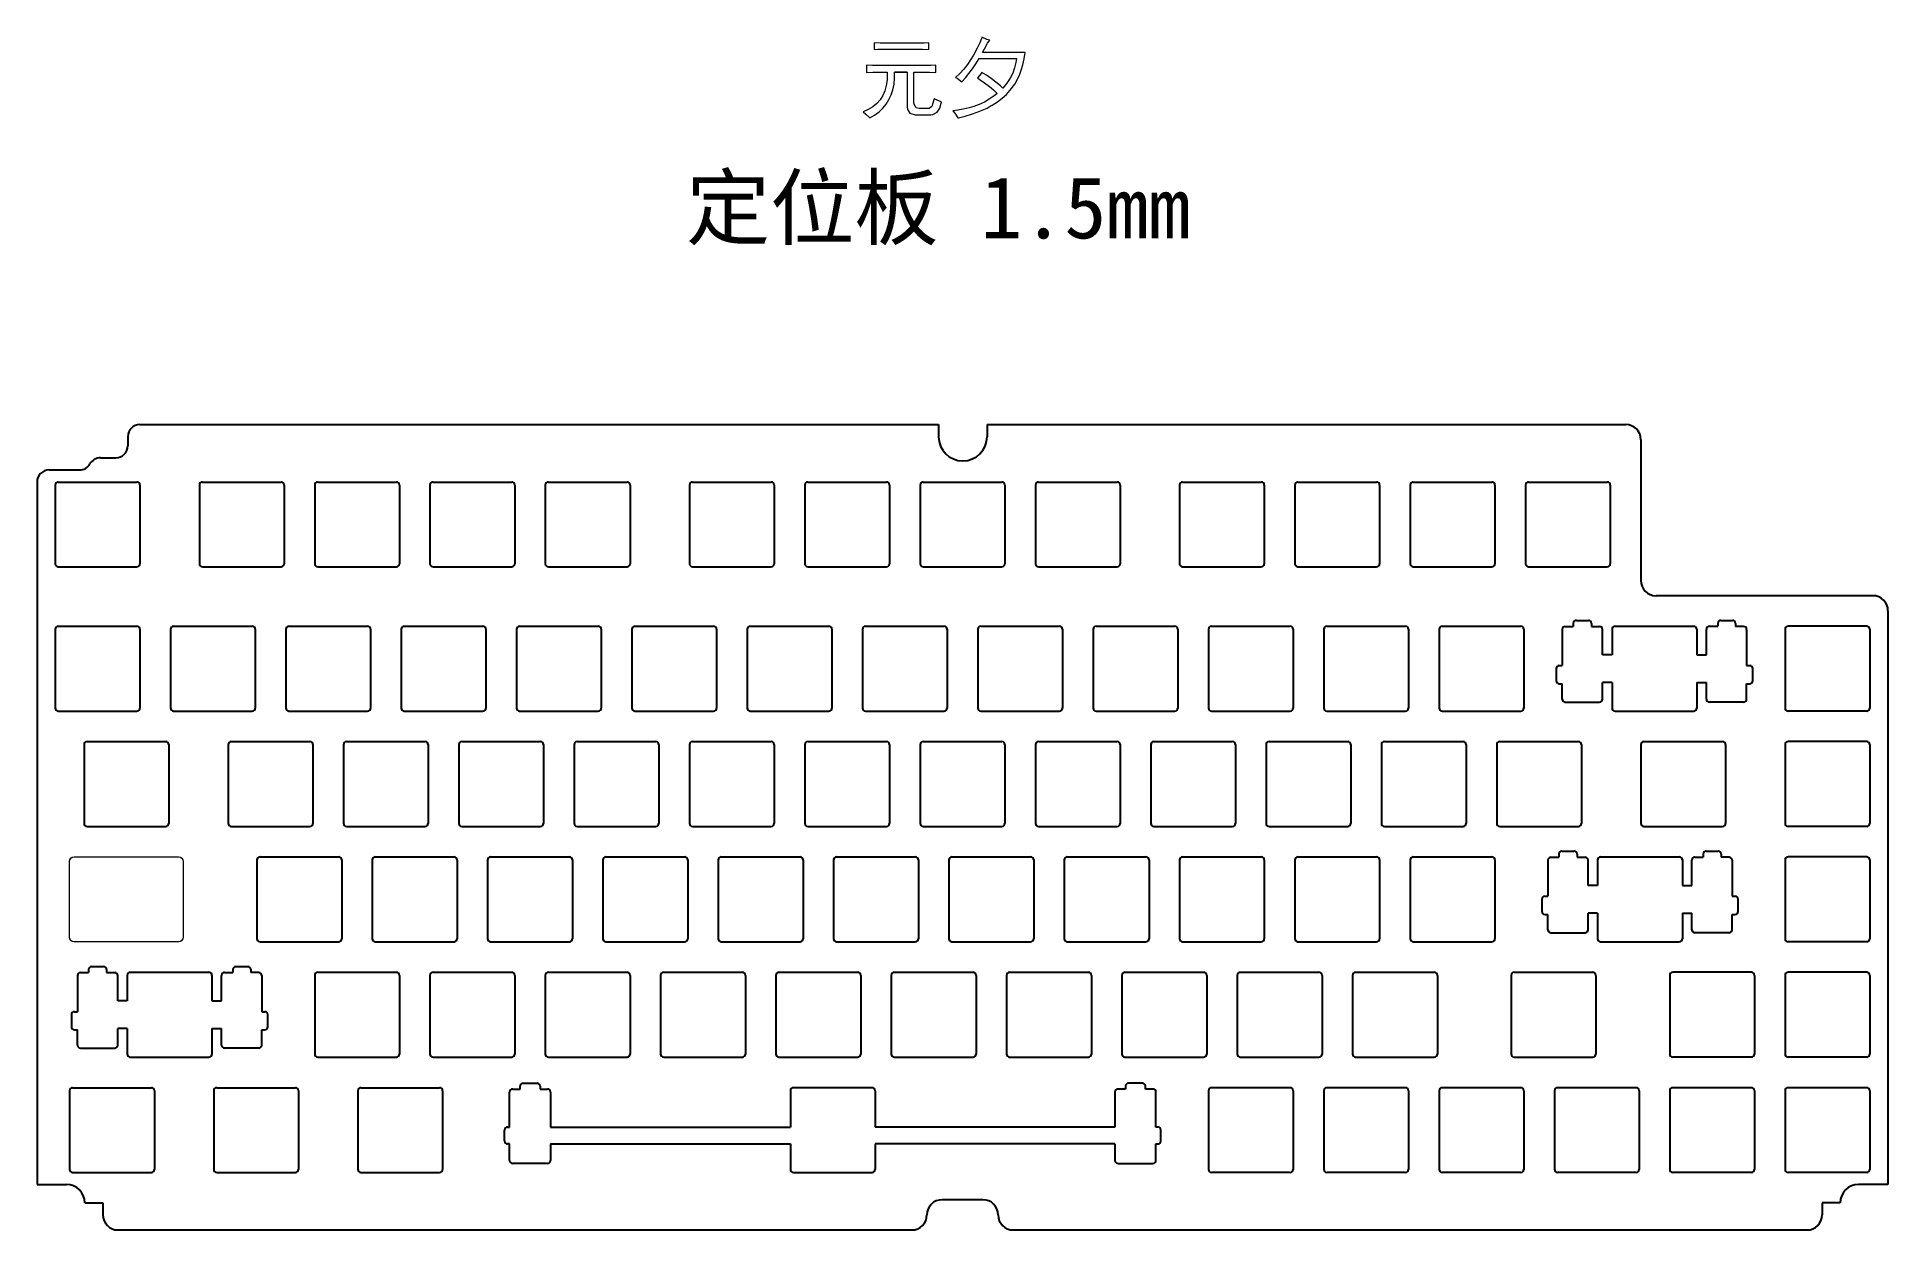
# Model space of a CAD drawing. Header units: millimetres. Extents: x 2067 to 2373, y 1209 to 1406.
import ezdxf

# ---------------------------------------------------------------- set-up
doc = ezdxf.new("R2010")
doc.units = ezdxf.units.MM
doc.styles.get("Standard").update_dxf_attribs({"font": 'arial.ttf'})

# ---------------------------------------------------------------- blocks, each defined once
blk = doc.blocks.new('block 72')
at = {"color": 7, "lineweight": 18}
blk.add_open_spline([(103.53, 179.04), (103.53, 179.04), (86.23, 179.04), (86.23, 179.04), (85.82, 179.04), (85.48, 178.7), (85.48, 178.29), (85.48, 178.29), (85.48, 165.79), (85.48, 165.79), (85.48, 165.37), (85.82, 165.04), (86.23, 165.04), (86.23, 165.04), (103.53, 165.04), (103.53, 165.04), (103.94, 165.04), (104.28, 165.37), (104.28, 165.79), (104.28, 165.79), (104.28, 178.29), (104.28, 178.29), (104.28, 178.7), (103.94, 179.04), (103.53, 179.04)], degree=3, knots=[0, 0, 0, 0, 1, 1, 1, 2, 2, 2, 3, 3, 3, 4, 4, 4, 5, 5, 5, 6, 6, 6, 7, 7, 7, 8, 8, 8, 8], dxfattribs=at)

msp = doc.modelspace()

# ---------------------------------------------------------------- linework, layer by layer
for p, q in [((2084.27, 1342.36), (2216.2, 1342.36)), ((2216.2, 1342.36), (2216.2, 1340.36)), ((2224.2, 1342.36), (2224.2, 1340.36)), ((2224.2, 1342.36), (2329.7, 1342.36)), ((2082.27, 1340.36), (2082.27, 1338.86)), ((2332.2, 1339.86), (2332.2, 1316.6)), ((2077.73, 1336.86), (2079.27, 1336.86)), ((2079.27, 1336.86), (2080.27, 1336.86)), ((2220.2, 1336.36), (2220.2, 1336.36)), ((2069.27, 1334.86), (2074.27, 1334.86)), ((2067.27, 1332.86), (2067.27, 1216.85)), ((2070.27, 1332.36), (2070.27, 1319.36)), ((2070.77, 1332.86), (2083.77, 1332.86)), ((2084.27, 1332.36), (2084.27, 1319.36)), ((2094.08, 1332.36), (2094.08, 1319.36)), ((2094.58, 1332.86), (2107.58, 1332.86)), ((2108.08, 1332.36), (2108.08, 1319.36)), ((2113.13, 1332.36), (2113.13, 1319.36)), ((2113.63, 1332.86), (2126.63, 1332.86)), ((2127.13, 1332.36), (2127.13, 1319.36)), ((2132.18, 1332.36), (2132.18, 1319.36)), ((2132.68, 1332.86), (2145.68, 1332.86)), ((2146.18, 1332.36), (2146.18, 1319.36)), ((2151.23, 1332.36), (2151.23, 1319.36)), ((2151.73, 1332.86), (2164.73, 1332.86)), ((2165.23, 1332.36), (2165.23, 1319.36)), ((2175.04, 1332.36), (2175.04, 1319.36)), ((2175.54, 1332.86), (2188.54, 1332.86)), ((2189.04, 1332.36), (2189.04, 1319.36)), ((2194.09, 1332.36), (2194.09, 1319.36)), ((2194.59, 1332.86), (2207.59, 1332.86)), ((2208.09, 1332.36), (2208.09, 1319.36)), ((2213.14, 1332.36), (2213.14, 1319.36)), ((2213.64, 1332.86), (2226.64, 1332.86)), ((2227.14, 1332.36), (2227.14, 1319.36)), ((2232.19, 1332.36), (2232.19, 1319.36)), ((2232.69, 1332.86), (2245.69, 1332.86)), ((2246.19, 1332.36), (2246.19, 1319.36)), ((2256, 1332.36), (2256, 1319.36)), ((2256.5, 1332.86), (2269.5, 1332.86)), ((2270, 1332.36), (2270, 1319.36)), ((2275.05, 1332.36), (2275.05, 1319.36)), ((2275.55, 1332.86), (2288.55, 1332.86)), ((2289.05, 1332.36), (2289.05, 1319.36)), ((2294.1, 1332.36), (2294.1, 1319.36)), ((2294.6, 1332.86), (2307.6, 1332.86)), ((2308.1, 1332.36), (2308.1, 1319.36)), ((2313.15, 1332.36), (2313.15, 1319.36)), ((2313.65, 1332.86), (2326.65, 1332.86)), ((2327.15, 1332.36), (2327.15, 1319.36)), ((2070.77, 1318.86), (2083.77, 1318.86)), ((2094.58, 1318.86), (2107.58, 1318.86)), ((2113.63, 1318.86), (2126.63, 1318.86)), ((2132.68, 1318.86), (2145.68, 1318.86)), ((2151.73, 1318.86), (2164.73, 1318.86)), ((2175.54, 1318.86), (2188.54, 1318.86)), ((2194.59, 1318.86), (2207.59, 1318.86)), ((2213.64, 1318.86), (2226.64, 1318.86)), ((2232.69, 1318.86), (2245.69, 1318.86)), ((2256.5, 1318.86), (2269.5, 1318.86)), ((2275.55, 1318.86), (2288.55, 1318.86)), ((2294.6, 1318.86), (2307.6, 1318.86)), ((2313.65, 1318.86), (2326.65, 1318.86)), ((2370.52, 1314.1), (2334.7, 1314.1)), ((2070.77, 1309.05), (2083.77, 1309.05)), ((2089.82, 1309.05), (2102.82, 1309.05)), ((2108.87, 1309.05), (2121.87, 1309.05)), ((2127.92, 1309.05), (2140.92, 1309.05)), ((2146.97, 1309.05), (2159.97, 1309.05)), ((2166.02, 1309.05), (2179.02, 1309.05)), ((2185.07, 1309.05), (2198.07, 1309.05)), ((2204.12, 1309.05), (2217.12, 1309.05)), ((2223.17, 1309.05), (2236.17, 1309.05)), ((2242.22, 1309.05), (2255.22, 1309.05)), ((2261.27, 1309.05), (2274.27, 1309.05)), ((2280.32, 1309.05), (2293.32, 1309.05)), ((2299.37, 1309.05), (2312.37, 1309.05)), ((2319.72, 1309.02), (2321.04, 1309.02)), ((2321.04, 1309.52), (2321.04, 1309.02)), ((2321.54, 1310.02), (2323.54, 1310.02)), ((2324.04, 1309.52), (2324.04, 1309.02)), ((2324.04, 1309.02), (2325.37, 1309.02)), ((2327.94, 1309.05), (2340.94, 1309.05)), ((2343.52, 1309.04), (2344.9, 1309.04)), ((2344.9, 1309.52), (2344.9, 1309.04)), ((2345.4, 1310.02), (2347.34, 1310.02)), ((2347.84, 1309.52), (2347.84, 1309.02)), ((2349.17, 1309.02), (2347.84, 1309.02)), ((2369.52, 1309.05), (2356.52, 1309.05)), ((2369.52, 1309.05), (2356.52, 1309.05)), ((2373.02, 1311.6), (2373.02, 1216.85)), ((2070.27, 1308.55), (2070.27, 1295.55)), ((2084.27, 1308.55), (2084.27, 1295.55)), ((2089.32, 1308.55), (2089.32, 1295.55)), ((2103.32, 1308.55), (2103.32, 1295.55)), ((2108.37, 1308.55), (2108.37, 1295.55)), ((2122.37, 1308.55), (2122.37, 1295.55)), ((2127.42, 1308.55), (2127.42, 1295.55)), ((2141.42, 1308.55), (2141.42, 1295.55)), ((2146.47, 1308.55), (2146.47, 1295.55)), ((2160.47, 1308.55), (2160.47, 1295.55)), ((2165.52, 1308.55), (2165.52, 1295.55)), ((2179.52, 1308.55), (2179.52, 1295.55)), ((2184.57, 1308.55), (2184.57, 1295.55)), ((2198.57, 1308.55), (2198.57, 1295.55)), ((2203.62, 1308.55), (2203.62, 1295.55)), ((2217.62, 1308.55), (2217.62, 1295.55)), ((2222.67, 1308.55), (2222.67, 1295.55)), ((2236.67, 1308.55), (2236.67, 1295.55)), ((2241.72, 1308.55), (2241.72, 1295.55)), ((2255.72, 1308.55), (2255.72, 1295.55)), ((2260.77, 1308.55), (2260.77, 1295.55)), ((2274.77, 1308.55), (2274.77, 1295.55)), ((2279.82, 1308.55), (2279.82, 1295.55)), ((2293.82, 1308.55), (2293.82, 1295.55)), ((2298.87, 1308.55), (2298.87, 1295.55)), ((2312.87, 1308.55), (2312.87, 1295.55)), ((2319.22, 1308.52), (2319.22, 1302.55)), ((2325.87, 1304.35), (2325.87, 1308.52)), ((2327.44, 1308.55), (2327.44, 1304.35)), ((2341.44, 1308.55), (2341.44, 1304.35)), ((2343.02, 1304.35), (2343.02, 1308.54)), ((2349.67, 1308.52), (2349.67, 1302.55)), ((2356.02, 1308.55), (2356.02, 1295.55)), ((2356.02, 1308.55), (2356.02, 1295.55)), ((2370.02, 1308.55), (2370.02, 1295.55)), ((2370.02, 1308.55), (2370.02, 1295.55)), ((2318.72, 1302.55), (2319.22, 1302.55)), ((2327.44, 1304.35), (2325.87, 1304.35)), ((2341.44, 1304.35), (2343.02, 1304.35)), ((2349.67, 1302.55), (2350.17, 1302.55)), ((2318.22, 1302.05), (2318.22, 1300.05)), ((2318.72, 1299.55), (2319.22, 1299.55)), ((2319.22, 1297.02), (2319.22, 1299.55)), ((2327.44, 1299.75), (2325.87, 1299.75)), ((2325.87, 1297.02), (2325.87, 1299.75)), ((2327.44, 1299.75), (2327.44, 1295.55)), ((2341.44, 1299.75), (2343.02, 1299.75)), ((2341.44, 1299.75), (2341.44, 1295.55)), ((2343.02, 1297.02), (2343.02, 1299.75)), ((2349.67, 1297.02), (2349.67, 1299.55)), ((2349.67, 1299.55), (2350.17, 1299.55)), ((2350.67, 1300.05), (2350.67, 1302.05)), ((2319.72, 1296.52), (2325.37, 1296.52)), ((2349.17, 1296.52), (2343.52, 1296.52)), ((2070.77, 1295.05), (2083.77, 1295.05)), ((2089.82, 1295.05), (2102.82, 1295.05)), ((2108.87, 1295.05), (2121.87, 1295.05)), ((2127.92, 1295.05), (2140.92, 1295.05)), ((2146.97, 1295.05), (2159.97, 1295.05)), ((2166.02, 1295.05), (2179.02, 1295.05)), ((2185.07, 1295.05), (2198.07, 1295.05)), ((2204.12, 1295.05), (2217.12, 1295.05)), ((2223.17, 1295.05), (2236.17, 1295.05)), ((2242.22, 1295.05), (2255.22, 1295.05)), ((2261.27, 1295.05), (2274.27, 1295.05)), ((2280.32, 1295.05), (2293.32, 1295.05)), ((2299.37, 1295.05), (2312.37, 1295.05)), ((2327.94, 1295.05), (2340.94, 1295.05)), ((2369.52, 1295.05), (2356.52, 1295.05)), ((2369.52, 1295.05), (2356.52, 1295.05)), ((2075.03, 1289.5), (2075.03, 1276.5)), ((2075.53, 1290), (2088.53, 1290)), ((2089.03, 1289.5), (2089.03, 1276.5)), ((2098.84, 1289.5), (2098.84, 1276.5)), ((2099.34, 1290), (2112.34, 1290)), ((2112.84, 1289.5), (2112.84, 1276.5)), ((2117.89, 1289.5), (2117.89, 1276.5)), ((2118.39, 1290), (2131.39, 1290)), ((2131.89, 1289.5), (2131.89, 1276.5)), ((2136.94, 1289.5), (2136.94, 1276.5)), ((2137.44, 1290), (2150.44, 1290)), ((2150.94, 1289.5), (2150.94, 1276.5)), ((2155.99, 1289.5), (2155.99, 1276.5)), ((2156.49, 1290), (2169.49, 1290)), ((2169.99, 1289.5), (2169.99, 1276.5)), ((2175.04, 1289.5), (2175.04, 1276.5)), ((2175.54, 1290), (2188.54, 1290)), ((2189.04, 1289.5), (2189.04, 1276.5)), ((2194.09, 1289.5), (2194.09, 1276.5)), ((2194.59, 1290), (2207.59, 1290)), ((2208.09, 1289.5), (2208.09, 1276.5)), ((2213.14, 1289.5), (2213.14, 1276.5)), ((2213.64, 1290), (2226.64, 1290)), ((2227.14, 1289.5), (2227.14, 1276.5)), ((2232.19, 1289.5), (2232.19, 1276.5)), ((2232.69, 1290), (2245.69, 1290)), ((2246.19, 1289.5), (2246.19, 1276.5)), ((2251.24, 1289.5), (2251.24, 1276.5)), ((2251.74, 1290), (2264.74, 1290)), ((2265.24, 1289.5), (2265.24, 1276.5)), ((2270.29, 1289.5), (2270.29, 1276.5)), ((2270.79, 1290), (2283.79, 1290)), ((2284.29, 1289.5), (2284.29, 1276.5)), ((2289.34, 1289.5), (2289.34, 1276.5)), ((2289.84, 1290), (2302.84, 1290)), ((2303.34, 1289.5), (2303.34, 1276.5)), ((2308.39, 1289.5), (2308.39, 1276.5)), ((2308.89, 1290), (2321.89, 1290)), ((2322.39, 1289.5), (2322.39, 1276.5)), ((2332.2, 1289.5), (2332.2, 1276.5)), ((2332.7, 1290), (2345.7, 1290)), ((2346.2, 1289.5), (2346.2, 1276.5)), ((2356.02, 1289.5), (2356.02, 1276.5)), ((2356.02, 1289.5), (2356.02, 1276.5)), ((2369.52, 1290), (2356.52, 1290)), ((2369.52, 1290), (2356.52, 1290)), ((2370.02, 1289.5), (2370.02, 1276.5)), ((2370.02, 1289.5), (2370.02, 1276.5)), ((2075.53, 1276), (2088.53, 1276)), ((2099.34, 1276), (2112.34, 1276)), ((2118.39, 1276), (2131.39, 1276)), ((2137.44, 1276), (2150.44, 1276)), ((2156.49, 1276), (2169.49, 1276)), ((2175.54, 1276), (2188.54, 1276)), ((2194.59, 1276), (2207.59, 1276)), ((2213.64, 1276), (2226.64, 1276)), ((2232.69, 1276), (2245.69, 1276)), ((2251.74, 1276), (2264.74, 1276)), ((2270.79, 1276), (2283.79, 1276)), ((2289.84, 1276), (2302.84, 1276)), ((2308.89, 1276), (2321.89, 1276)), ((2332.7, 1276), (2345.7, 1276)), ((2369.52, 1276), (2356.52, 1276)), ((2369.52, 1276), (2356.52, 1276)), ((2319.15, 1271.92), (2321.15, 1271.92)), ((2343.01, 1271.92), (2344.95, 1271.92)), ((2103.6, 1270.45), (2103.6, 1257.45)), ((2104.1, 1270.95), (2117.1, 1270.95)), ((2117.6, 1270.45), (2117.6, 1257.45)), ((2122.65, 1270.45), (2122.65, 1257.45)), ((2123.15, 1270.95), (2136.15, 1270.95)), ((2136.65, 1270.45), (2136.65, 1257.45)), ((2141.7, 1270.45), (2141.7, 1257.45)), ((2142.2, 1270.95), (2155.2, 1270.95)), ((2155.7, 1270.45), (2155.7, 1257.45)), ((2160.75, 1270.45), (2160.75, 1257.45)), ((2161.25, 1270.95), (2174.25, 1270.95)), ((2174.75, 1270.45), (2174.75, 1257.45)), ((2179.8, 1270.45), (2179.8, 1257.45)), ((2180.3, 1270.95), (2193.3, 1270.95)), ((2193.8, 1270.45), (2193.8, 1257.45)), ((2198.85, 1270.45), (2198.85, 1257.45)), ((2199.35, 1270.95), (2212.35, 1270.95)), ((2212.85, 1270.45), (2212.85, 1257.45)), ((2217.9, 1270.45), (2217.9, 1257.45)), ((2218.4, 1270.95), (2231.4, 1270.95)), ((2231.9, 1270.45), (2231.9, 1257.45)), ((2236.95, 1270.45), (2236.95, 1257.45)), ((2237.45, 1270.95), (2250.45, 1270.95)), ((2250.95, 1270.45), (2250.95, 1257.45)), ((2256, 1270.45), (2256, 1257.45)), ((2256.5, 1270.95), (2269.5, 1270.95)), ((2270, 1270.45), (2270, 1257.45)), ((2275.05, 1270.45), (2275.05, 1257.45)), ((2275.55, 1270.95), (2288.55, 1270.95)), ((2289.05, 1270.45), (2289.05, 1257.45)), ((2294.1, 1270.45), (2294.1, 1257.45)), ((2294.6, 1270.95), (2307.6, 1270.95)), ((2308.1, 1270.45), (2308.1, 1257.45)), ((2316.83, 1270.42), (2316.83, 1264.45)), ((2317.33, 1270.92), (2318.65, 1270.92)), ((2318.65, 1271.42), (2318.65, 1270.92)), ((2321.65, 1271.42), (2321.65, 1270.92)), ((2321.65, 1270.92), (2322.98, 1270.92)), ((2323.48, 1266.25), (2323.48, 1270.42)), ((2325.05, 1270.45), (2325.05, 1266.25)), ((2325.55, 1270.95), (2338.55, 1270.95)), ((2339.05, 1270.45), (2339.05, 1266.25)), ((2340.63, 1266.25), (2340.63, 1270.44)), ((2341.13, 1270.94), (2342.51, 1270.94)), ((2342.51, 1271.42), (2342.51, 1270.94)), ((2345.45, 1271.42), (2345.45, 1270.92)), ((2346.78, 1270.92), (2345.45, 1270.92)), ((2347.28, 1270.42), (2347.28, 1264.45)), ((2356.02, 1270.45), (2356.02, 1257.45)), ((2356.02, 1270.45), (2356.02, 1257.45)), ((2369.52, 1270.95), (2356.52, 1270.95)), ((2369.52, 1270.95), (2356.52, 1270.95)), ((2370.02, 1270.45), (2370.02, 1257.45)), ((2370.02, 1270.45), (2370.02, 1257.45)), ((2325.05, 1266.25), (2323.48, 1266.25)), ((2339.05, 1266.25), (2340.63, 1266.25)), ((2315.83, 1263.95), (2315.83, 1261.95)), ((2316.33, 1264.45), (2316.83, 1264.45)), ((2347.28, 1264.45), (2347.78, 1264.45)), ((2348.28, 1261.95), (2348.28, 1263.95)), ((2316.33, 1261.45), (2316.83, 1261.45)), ((2316.83, 1258.92), (2316.83, 1261.45)), ((2325.05, 1261.65), (2323.48, 1261.65)), ((2323.48, 1258.92), (2323.48, 1261.65)), ((2325.05, 1261.65), (2325.05, 1257.45)), ((2339.05, 1261.65), (2340.63, 1261.65)), ((2339.05, 1261.65), (2339.05, 1257.45)), ((2340.63, 1258.92), (2340.63, 1261.65)), ((2347.28, 1258.92), (2347.28, 1261.45)), ((2347.28, 1261.45), (2347.78, 1261.45)), ((2104.1, 1256.95), (2117.1, 1256.95)), ((2123.15, 1256.95), (2136.15, 1256.95)), ((2142.2, 1256.95), (2155.2, 1256.95)), ((2161.25, 1256.95), (2174.25, 1256.95)), ((2180.3, 1256.95), (2193.3, 1256.95)), ((2199.35, 1256.95), (2212.35, 1256.95)), ((2218.4, 1256.95), (2231.4, 1256.95)), ((2237.45, 1256.95), (2250.45, 1256.95)), ((2256.5, 1256.95), (2269.5, 1256.95)), ((2275.55, 1256.95), (2288.55, 1256.95)), ((2294.6, 1256.95), (2307.6, 1256.95)), ((2317.33, 1258.42), (2322.98, 1258.42)), ((2325.55, 1256.95), (2338.55, 1256.95)), ((2346.78, 1258.42), (2341.13, 1258.42)), ((2369.52, 1256.95), (2356.52, 1256.95)), ((2369.52, 1256.95), (2356.52, 1256.95)), ((2073.95, 1251.37), (2073.95, 1245.4)), ((2074.45, 1251.87), (2075.77, 1251.87)), ((2075.77, 1252.37), (2075.77, 1251.87)), ((2076.27, 1252.87), (2078.27, 1252.87)), ((2078.77, 1252.37), (2078.77, 1251.87)), ((2078.77, 1251.87), (2080.1, 1251.87)), ((2080.6, 1247.2), (2080.6, 1251.37)), ((2082.17, 1251.4), (2082.17, 1247.2)), ((2082.67, 1251.9), (2095.67, 1251.9)), ((2096.17, 1251.4), (2096.17, 1247.2)), ((2097.75, 1247.2), (2097.75, 1251.39)), ((2098.25, 1251.89), (2099.63, 1251.89)), ((2099.63, 1252.37), (2099.63, 1251.89)), ((2100.13, 1252.87), (2102.07, 1252.87)), ((2102.57, 1252.37), (2102.57, 1251.87)), ((2103.9, 1251.87), (2102.57, 1251.87)), ((2104.4, 1251.37), (2104.4, 1245.4)), ((2113.13, 1251.4), (2113.13, 1238.4)), ((2113.63, 1251.9), (2126.63, 1251.9)), ((2127.13, 1251.4), (2127.13, 1238.4)), ((2132.18, 1251.4), (2132.18, 1238.4)), ((2132.68, 1251.9), (2145.68, 1251.9)), ((2146.18, 1251.4), (2146.18, 1238.4)), ((2151.23, 1251.4), (2151.23, 1238.4)), ((2151.73, 1251.9), (2164.73, 1251.9)), ((2165.23, 1251.4), (2165.23, 1238.4)), ((2170.28, 1251.4), (2170.28, 1238.4)), ((2170.78, 1251.9), (2183.78, 1251.9)), ((2184.28, 1251.4), (2184.28, 1238.4)), ((2189.33, 1251.4), (2189.33, 1238.4)), ((2189.83, 1251.9), (2202.83, 1251.9)), ((2203.33, 1251.4), (2203.33, 1238.4)), ((2208.38, 1251.4), (2208.38, 1238.4)), ((2208.88, 1251.9), (2221.88, 1251.9)), ((2222.38, 1251.4), (2222.38, 1238.4)), ((2227.43, 1251.4), (2227.43, 1238.4)), ((2227.93, 1251.9), (2240.93, 1251.9)), ((2241.43, 1251.4), (2241.43, 1238.4)), ((2246.48, 1251.4), (2246.48, 1238.4)), ((2246.98, 1251.9), (2259.98, 1251.9)), ((2260.48, 1251.4), (2260.48, 1238.4)), ((2265.53, 1251.4), (2265.53, 1238.4)), ((2266.03, 1251.9), (2279.03, 1251.9)), ((2279.53, 1251.4), (2279.53, 1238.4)), ((2284.58, 1251.4), (2284.58, 1238.4)), ((2285.08, 1251.9), (2298.08, 1251.9)), ((2298.58, 1251.4), (2298.58, 1238.4)), ((2310.77, 1251.4), (2310.77, 1238.4)), ((2311.27, 1251.9), (2324.27, 1251.9)), ((2324.77, 1251.4), (2324.77, 1238.4)), ((2336.97, 1251.4), (2336.97, 1238.4)), ((2336.97, 1251.4), (2336.97, 1238.4)), ((2350.47, 1251.9), (2337.47, 1251.9)), ((2350.47, 1251.9), (2337.47, 1251.9)), ((2350.97, 1251.4), (2350.97, 1238.4)), ((2350.97, 1251.4), (2350.97, 1238.4)), ((2356.02, 1251.4), (2356.02, 1238.4)), ((2356.02, 1251.4), (2356.02, 1238.4)), ((2369.52, 1251.9), (2356.52, 1251.9)), ((2369.52, 1251.9), (2356.52, 1251.9)), ((2370.02, 1251.4), (2370.02, 1238.4)), ((2370.02, 1251.4), (2370.02, 1238.4)), ((2072.95, 1244.9), (2072.95, 1242.9)), ((2073.45, 1245.4), (2073.95, 1245.4)), ((2082.17, 1247.2), (2080.6, 1247.2)), ((2096.17, 1247.2), (2097.75, 1247.2)), ((2104.4, 1245.4), (2104.9, 1245.4)), ((2105.4, 1242.9), (2105.4, 1244.9)), ((2073.45, 1242.4), (2073.95, 1242.4)), ((2073.95, 1239.87), (2073.95, 1242.4)), ((2082.17, 1242.6), (2080.6, 1242.6)), ((2080.6, 1239.87), (2080.6, 1242.6)), ((2082.17, 1242.6), (2082.17, 1238.4)), ((2096.17, 1242.6), (2097.75, 1242.6)), ((2096.17, 1242.6), (2096.17, 1238.4)), ((2097.75, 1239.87), (2097.75, 1242.6)), ((2104.4, 1239.87), (2104.4, 1242.4)), ((2104.4, 1242.4), (2104.9, 1242.4)), ((2074.45, 1239.37), (2080.1, 1239.37)), ((2103.9, 1239.37), (2098.25, 1239.37)), ((2082.67, 1237.9), (2095.67, 1237.9)), ((2113.63, 1237.9), (2126.63, 1237.9)), ((2132.68, 1237.9), (2145.68, 1237.9)), ((2151.73, 1237.9), (2164.73, 1237.9)), ((2170.78, 1237.9), (2183.78, 1237.9)), ((2189.83, 1237.9), (2202.83, 1237.9)), ((2208.88, 1237.9), (2221.88, 1237.9)), ((2227.93, 1237.9), (2240.93, 1237.9)), ((2246.98, 1237.9), (2259.98, 1237.9)), ((2266.03, 1237.9), (2279.03, 1237.9)), ((2285.08, 1237.9), (2298.08, 1237.9)), ((2311.27, 1237.9), (2324.27, 1237.9)), ((2350.47, 1237.9), (2337.47, 1237.9)), ((2350.47, 1237.9), (2337.47, 1237.9)), ((2369.52, 1237.9), (2356.52, 1237.9)), ((2369.52, 1237.9), (2356.52, 1237.9)), ((2072.65, 1232.35), (2072.65, 1219.35)), ((2072.65, 1232.35), (2072.65, 1219.35)), ((2073.15, 1232.85), (2086.15, 1232.85)), ((2073.15, 1232.85), (2086.15, 1232.85)), ((2086.65, 1232.35), (2086.65, 1219.35)), ((2086.65, 1232.35), (2086.65, 1219.35)), ((2096.46, 1232.35), (2096.46, 1219.35)), ((2096.46, 1232.35), (2096.46, 1219.35)), ((2096.96, 1232.85), (2109.96, 1232.85)), ((2096.96, 1232.85), (2109.96, 1232.85)), ((2110.46, 1232.35), (2110.46, 1219.35)), ((2110.46, 1232.35), (2110.46, 1219.35)), ((2120.27, 1232.35), (2120.27, 1219.35)), ((2120.27, 1232.35), (2120.27, 1219.35)), ((2120.77, 1232.85), (2133.77, 1232.85)), ((2120.77, 1232.85), (2133.77, 1232.85)), ((2134.27, 1232.35), (2134.27, 1219.35)), ((2134.27, 1232.35), (2134.27, 1219.35)), ((2260.77, 1232.35), (2260.77, 1219.35)), ((2260.77, 1232.35), (2260.77, 1219.35)), ((2274.27, 1232.85), (2261.27, 1232.85)), ((2274.27, 1232.85), (2261.27, 1232.85)), ((2274.77, 1232.35), (2274.77, 1219.35)), ((2274.77, 1232.35), (2274.77, 1219.35)), ((2279.82, 1232.35), (2279.82, 1219.35)), ((2279.82, 1232.35), (2279.82, 1219.35)), ((2293.32, 1232.85), (2280.32, 1232.85)), ((2293.32, 1232.85), (2280.32, 1232.85)), ((2293.82, 1232.35), (2293.82, 1219.35)), ((2293.82, 1232.35), (2293.82, 1219.35)), ((2298.87, 1232.35), (2298.87, 1219.35)), ((2298.87, 1232.35), (2298.87, 1219.35)), ((2312.37, 1232.85), (2299.37, 1232.85)), ((2312.37, 1232.85), (2299.37, 1232.85)), ((2312.87, 1232.35), (2312.87, 1219.35)), ((2312.87, 1232.35), (2312.87, 1219.35)), ((2317.92, 1232.35), (2317.92, 1219.35)), ((2317.92, 1232.35), (2317.92, 1219.35)), ((2331.42, 1232.85), (2318.42, 1232.85)), ((2331.42, 1232.85), (2318.42, 1232.85)), ((2331.92, 1232.35), (2331.92, 1219.35)), ((2331.92, 1232.35), (2331.92, 1219.35)), ((2336.97, 1232.35), (2336.97, 1219.35)), ((2336.97, 1232.35), (2336.97, 1219.35)), ((2350.47, 1232.85), (2337.47, 1232.85)), ((2350.47, 1232.85), (2337.47, 1232.85)), ((2350.97, 1232.35), (2350.97, 1219.35)), ((2350.97, 1232.35), (2350.97, 1219.35)), ((2356.02, 1232.35), (2356.02, 1219.35)), ((2356.02, 1232.35), (2356.02, 1219.35)), ((2369.52, 1232.85), (2356.52, 1232.85)), ((2369.52, 1232.85), (2356.52, 1232.85)), ((2370.02, 1232.35), (2370.02, 1219.35)), ((2370.02, 1232.35), (2370.02, 1219.35)), ((2152.09, 1226.35), (2191.71, 1226.35)), ((2245.33, 1226.35), (2205.71, 1226.35)), ((2152.09, 1223.55), (2191.71, 1223.55)), ((2245.33, 1223.55), (2205.71, 1223.55)), ((2073.15, 1218.85), (2086.15, 1218.85)), ((2073.15, 1218.85), (2086.15, 1218.85)), ((2096.96, 1218.85), (2109.96, 1218.85)), ((2096.96, 1218.85), (2109.96, 1218.85)), ((2120.77, 1218.85), (2133.77, 1218.85)), ((2120.77, 1218.85), (2133.77, 1218.85)), ((2274.27, 1218.85), (2261.27, 1218.85)), ((2274.27, 1218.85), (2261.27, 1218.85)), ((2293.32, 1218.85), (2280.32, 1218.85)), ((2293.32, 1218.85), (2280.32, 1218.85)), ((2312.37, 1218.85), (2299.37, 1218.85)), ((2312.37, 1218.85), (2299.37, 1218.85)), ((2331.42, 1218.85), (2318.42, 1218.85)), ((2331.42, 1218.85), (2318.42, 1218.85)), ((2350.47, 1218.85), (2337.47, 1218.85)), ((2350.47, 1218.85), (2337.47, 1218.85)), ((2369.52, 1218.85), (2356.52, 1218.85)), ((2369.52, 1218.85), (2356.52, 1218.85)), ((2067.27, 1216.85), (2072.15, 1216.85)), ((2075.15, 1213.85), (2078.15, 1213.85)), ((2078.15, 1213.85), (2078.15, 1211.85)), ((2223.52, 1214.35), (2216.77, 1214.35)), ((2365.14, 1213.85), (2362.14, 1213.85)), ((2362.14, 1213.85), (2362.14, 1211.85)), ((2373.02, 1216.85), (2368.14, 1216.85)), ((2214.27, 1211.85), (2214.27, 1211.85)), ((2226.02, 1211.85), (2226.02, 1211.85)), ((2080.65, 1209.35), (2211.77, 1209.35)), ((2228.52, 1209.35), (2359.64, 1209.35))]:
    msp.add_line(p, q)
at = {"color": 0}
for p, q in [((2145.84, 1232.62), (2147.06, 1232.62)), ((2147.06, 1232.62), (2147.06, 1233.1)), ((2147.56, 1233.6), (2149.86, 1233.6)), ((2150.36, 1233.1), (2150.36, 1232.62)), ((2150.36, 1232.62), (2151.59, 1232.62)), ((2191.71, 1232.35), (2191.71, 1226.35)), ((2205.21, 1232.85), (2192.21, 1232.85)), ((2205.71, 1232.35), (2205.71, 1226.35)), ((2247.06, 1232.62), (2245.83, 1232.62)), ((2247.06, 1233.1), (2247.06, 1232.62)), ((2249.86, 1233.6), (2247.56, 1233.6)), ((2250.36, 1232.62), (2250.36, 1233.1)), ((2251.59, 1232.62), (2250.36, 1232.62)), ((2145.34, 1226.35), (2145.34, 1232.12)), ((2152.09, 1232.12), (2152.09, 1226.35)), ((2245.33, 1232.12), (2245.33, 1226.35)), ((2252.09, 1226.35), (2252.09, 1232.12)), ((2145.01, 1226.35), (2145.34, 1226.35)), ((2252.41, 1226.35), (2252.09, 1226.35)), ((2144.51, 1224.05), (2144.51, 1225.85)), ((2145.34, 1223.55), (2145.01, 1223.55)), ((2145.34, 1220.82), (2145.34, 1223.55)), ((2152.09, 1223.55), (2152.09, 1220.82)), ((2191.71, 1223.55), (2191.71, 1219.35)), ((2205.71, 1223.55), (2205.71, 1219.35)), ((2245.33, 1223.55), (2245.33, 1220.82)), ((2252.09, 1220.82), (2252.09, 1223.55)), ((2252.09, 1223.55), (2252.41, 1223.55)), ((2252.91, 1224.05), (2252.91, 1225.85)), ((2151.59, 1220.32), (2145.84, 1220.32)), ((2245.83, 1220.32), (2251.59, 1220.32)), ((2192.21, 1218.85), (2205.21, 1218.85))]:
    msp.add_line(p, q, dxfattribs=at)
at = {"color": 7, "lineweight": 0}
for points in [[(2207.03, 1405.32), (2206.55, 1405.34), (2205.55, 1405.39)], [(2205.55, 1405.39), (2205.55, 1404.3), (2206.16, 1404.33), (2207.08, 1404.35), (2212.98, 1404.35)], [(2214.59, 1405.39), (2213.82, 1405.35), (2212.98, 1405.32), (2207.03, 1405.32)], [(2212.98, 1404.35), (2213.51, 1404.35), (2214.59, 1404.3), (2214.59, 1405.39)], [(2223.34, 1406.36), (2223.27, 1406.13), (2222.99, 1405.4), (2222.56, 1404.5), (2221.97, 1403.38)], [(2228.16, 1397.78), (2228.76, 1398.58), (2229.24, 1399.41), (2229.63, 1400.23), (2229.86, 1400.87), (2230.11, 1401.76), (2230.32, 1402.73), (2230.49, 1403.79), (2223.45, 1403.79), (2223.75, 1404.4), (2224.28, 1405.34), (2224.66, 1405.85), (2224.16, 1405.96), (2223.34, 1406.36)], [(2207.72, 1400.58), (2207.72, 1400.33), (2207.69, 1399.29), (2207.56, 1398.35), (2207.33, 1397.48), (2206.98, 1396.69), (2206.54, 1395.98), (2205.99, 1395.37), (2205.34, 1394.83), (2204.58, 1394.37), (2203.71, 1393.99), (2204.2, 1393.64), (2204.86, 1393.02), (2205.62, 1393.48), (2206.36, 1394.02), (2207, 1394.63), (2207.54, 1395.29), (2208, 1396.03), (2208.37, 1396.82), (2208.65, 1397.66), (2208.83, 1398.57), (2208.93, 1399.54), (2208.93, 1400.58), (2210.99, 1400.58)], [(2206.23, 1401.66), (2206.23, 1401.66), (2205.3, 1401.68), (2204.28, 1401.71)], [(2204.28, 1401.71), (2204.28, 1400.51), (2204.3, 1400.51), (2205.32, 1400.56), (2206.23, 1400.58), (2207.72, 1400.58)], [(2215.73, 1401.71), (2214.89, 1401.68), (2214.02, 1401.66), (2206.23, 1401.66)], [(2208.93, 1400.58), (2210.99, 1400.58), (2210.99, 1394.91), (2211.03, 1394.4)], [(2208.93, 1400.58), (2210.99, 1400.58), (2210.99, 1394.91), (2211.03, 1394.4)], [(2210.99, 1400.58), (2208.93, 1400.58), (2208.93, 1400.58)], [(2208.93, 1400.58), (2210.99, 1400.58)], [(2212.98, 1394.56), (2212.48, 1394.66), (2212.12, 1395.37), (2212.12, 1400.58)], [(2212.98, 1394.56), (2212.48, 1394.66), (2212.12, 1395.37), (2212.12, 1400.58)], [(2212.12, 1400.58), (2214.02, 1400.58)], [(2214.02, 1400.58), (2214.68, 1400.56), (2215.73, 1400.51), (2215.73, 1401.71)], [(2223.34, 1400.51), (2223.22, 1400.35), (2222.6, 1399.6), (2222.91, 1399.41), (2223.8, 1398.8), (2224.59, 1398.2), (2225.28, 1397.61), (2225.86, 1397.02), (2225.4, 1396.66), (2224.57, 1396.1), (2223.75, 1395.62), (2222.89, 1395.22), (2222.02, 1394.91), (2221.26, 1394.68), (2220.26, 1394.43), (2219.35, 1394.27), (2218.53, 1394.17), (2218.88, 1393.81), (2219.39, 1393.02), (2219.48, 1393.03), (2220.59, 1393.31), (2221.61, 1393.61), (2222.55, 1393.94), (2223.4, 1394.27), (2224.2, 1394.63), (2224.89, 1395.03), (2225.05, 1395.11), (2225.94, 1395.68), (2226.72, 1396.28), (2227.41, 1396.89), (2227.98, 1397.55), (2228.16, 1397.78)], [(2221.97, 1403.38), (2221.49, 1402.6), (2220.95, 1401.81), (2220.36, 1401.05), (2219.7, 1400.35), (2218.99, 1399.65), (2219.25, 1399.54), (2220.03, 1398.98), (2220.62, 1399.62), (2221.21, 1400.35), (2221.79, 1401.1), (2222.35, 1401.93), (2222.88, 1402.8), (2229.07, 1402.8)], [(2226.83, 1397.94), (2226.44, 1398.29), (2225.63, 1398.93), (2224.85, 1399.52), (2224.1, 1400.05), (2223.34, 1400.51)], [(2229.07, 1402.8), (2228.97, 1402.16), (2228.74, 1401.27), (2228.43, 1400.4), (2228, 1399.56), (2227.46, 1398.73), (2226.83, 1397.94)], [(2211.03, 1394.4), (2211.45, 1393.76), (2212.3, 1393.53), (2214.92, 1393.53), (2215.24, 1393.58), (2215.94, 1393.94), (2216.42, 1394.63), (2216.7, 1395.65), (2216.32, 1395.75), (2215.45, 1396.16)], [(2215.45, 1396.16), (2215.42, 1395.98), (2215.1, 1394.91), (2214.64, 1394.56), (2212.98, 1394.56)]]:
    msp.add_lwpolyline(points, dxfattribs=at)
for centre, radius, start, end in [((2084.27, 1340.36), 2, 90, 180), ((2329.7, 1339.86), 2.5, 0, 90), ((2220.2, 1340.36), 4, 180, 270), ((2220.2, 1340.36), 4, 270, 0), ((2077.73, 1334.86), 2, 90, 150), ((2080.27, 1338.86), 2, 270, 0), ((2069.27, 1332.86), 2, 90, 180), ((2074.27, 1336.86), 2, 270, 330), ((2070.77, 1332.36), 0.5, 90, 180), ((2083.77, 1332.36), 0.5, 360, 90), ((2094.58, 1332.36), 0.5, 90, 180), ((2107.58, 1332.36), 0.5, 360, 90), ((2113.63, 1332.36), 0.5, 90, 180), ((2126.63, 1332.36), 0.5, 360, 90), ((2132.68, 1332.36), 0.5, 90, 180), ((2145.68, 1332.36), 0.5, 360, 90), ((2151.73, 1332.36), 0.5, 90, 180), ((2164.73, 1332.36), 0.5, 360, 90), ((2175.54, 1332.36), 0.5, 90, 180), ((2188.54, 1332.36), 0.5, 360, 90), ((2194.59, 1332.36), 0.5, 90, 180), ((2207.59, 1332.36), 0.5, 360, 90), ((2213.64, 1332.36), 0.5, 90, 180), ((2226.64, 1332.36), 0.5, 360, 90), ((2232.69, 1332.36), 0.5, 90, 180), ((2245.69, 1332.36), 0.5, 360, 90), ((2256.5, 1332.36), 0.5, 90, 180), ((2269.5, 1332.36), 0.5, 360, 90), ((2275.55, 1332.36), 0.5, 90, 180), ((2288.55, 1332.36), 0.5, 360, 90), ((2294.6, 1332.36), 0.5, 90, 180), ((2307.6, 1332.36), 0.5, 360, 90), ((2313.65, 1332.36), 0.5, 90, 180), ((2326.65, 1332.36), 0.5, 360, 90), ((2070.77, 1319.36), 0.5, 180, 270), ((2083.77, 1319.36), 0.5, 270, 360), ((2094.58, 1319.36), 0.5, 180, 270), ((2107.58, 1319.36), 0.5, 270, 360), ((2113.63, 1319.36), 0.5, 180, 270), ((2126.63, 1319.36), 0.5, 270, 360), ((2132.68, 1319.36), 0.5, 180, 270), ((2145.68, 1319.36), 0.5, 270, 360), ((2151.73, 1319.36), 0.5, 180, 270), ((2164.73, 1319.36), 0.5, 270, 360), ((2175.54, 1319.36), 0.5, 180, 270), ((2188.54, 1319.36), 0.5, 270, 360), ((2194.59, 1319.36), 0.5, 180, 270), ((2207.59, 1319.36), 0.5, 270, 360), ((2213.64, 1319.36), 0.5, 180, 270), ((2226.64, 1319.36), 0.5, 270, 360), ((2232.69, 1319.36), 0.5, 180, 270), ((2245.69, 1319.36), 0.5, 270, 360), ((2256.5, 1319.36), 0.5, 180, 270), ((2269.5, 1319.36), 0.5, 270, 360), ((2275.55, 1319.36), 0.5, 180, 270), ((2288.55, 1319.36), 0.5, 270, 360), ((2294.6, 1319.36), 0.5, 180, 270), ((2307.6, 1319.36), 0.5, 270, 360), ((2313.65, 1319.36), 0.5, 180, 270), ((2326.65, 1319.36), 0.5, 270, 360), ((2334.7, 1316.6), 2.5, 180, 270), ((2370.52, 1311.6), 2.5, 360, 90), ((2070.77, 1308.55), 0.5, 90, 180), ((2083.77, 1308.55), 0.5, 360, 90), ((2089.82, 1308.55), 0.5, 90, 180), ((2102.82, 1308.55), 0.5, 360, 90), ((2108.87, 1308.55), 0.5, 90, 180), ((2121.87, 1308.55), 0.5, 360, 90), ((2127.92, 1308.55), 0.5, 90, 180), ((2140.92, 1308.55), 0.5, 360, 90), ((2146.97, 1308.55), 0.5, 90, 180), ((2159.97, 1308.55), 0.5, 360, 90), ((2166.02, 1308.55), 0.5, 90, 180), ((2179.02, 1308.55), 0.5, 360, 90), ((2185.07, 1308.55), 0.5, 90, 180), ((2198.07, 1308.55), 0.5, 360, 90), ((2204.12, 1308.55), 0.5, 90, 180), ((2217.12, 1308.55), 0.5, 360, 90), ((2223.17, 1308.55), 0.5, 90, 180), ((2236.17, 1308.55), 0.5, 360, 90), ((2242.22, 1308.55), 0.5, 90, 180), ((2255.22, 1308.55), 0.5, 360, 90), ((2261.27, 1308.55), 0.5, 90, 180), ((2274.27, 1308.55), 0.5, 360, 90), ((2280.32, 1308.55), 0.5, 90, 180), ((2293.32, 1308.55), 0.5, 360, 90), ((2299.37, 1308.55), 0.5, 90, 180), ((2312.37, 1308.55), 0.5, 360, 90), ((2319.72, 1308.52), 0.5, 90, 180), ((2321.54, 1309.52), 0.5, 90, 180), ((2323.54, 1309.52), 0.5, 0, 90), ((2325.37, 1308.52), 0.5, 0, 90), ((2327.94, 1308.55), 0.5, 90, 180), ((2340.94, 1308.55), 0.5, 0, 90), ((2343.52, 1308.54), 0.5, 90, 180), ((2345.4, 1309.52), 0.5, 90, 180), ((2347.34, 1309.52), 0.5, 0, 90), ((2349.17, 1308.52), 0.5, 0, 90), ((2356.52, 1308.55), 0.5, 90, 180), ((2356.52, 1308.55), 0.5, 90, 180), ((2369.52, 1308.55), 0.5, 360, 90), ((2369.52, 1308.55), 0.5, 360, 90), ((2318.72, 1302.05), 0.5, 90, 180), ((2350.17, 1302.05), 0.5, 360, 90), ((2318.72, 1300.05), 0.5, 180, 270), ((2350.17, 1300.05), 0.5, 270, 360), ((2319.72, 1297.02), 0.5, 180, 270), ((2325.37, 1297.02), 0.5, 270, 0), ((2343.52, 1297.02), 0.5, 180, 270), ((2349.17, 1297.02), 0.5, 270, 360), ((2070.77, 1295.55), 0.5, 180, 270), ((2083.77, 1295.55), 0.5, 270, 360), ((2089.82, 1295.55), 0.5, 180, 270), ((2102.82, 1295.55), 0.5, 270, 360), ((2108.87, 1295.55), 0.5, 180, 270), ((2121.87, 1295.55), 0.5, 270, 360), ((2127.92, 1295.55), 0.5, 180, 270), ((2140.92, 1295.55), 0.5, 270, 360), ((2146.97, 1295.55), 0.5, 180, 270), ((2159.97, 1295.55), 0.5, 270, 360), ((2166.02, 1295.55), 0.5, 180, 270), ((2179.02, 1295.55), 0.5, 270, 360), ((2185.07, 1295.55), 0.5, 180, 270), ((2198.07, 1295.55), 0.5, 270, 360), ((2204.12, 1295.55), 0.5, 180, 270), ((2217.12, 1295.55), 0.5, 270, 360), ((2223.17, 1295.55), 0.5, 180, 270), ((2236.17, 1295.55), 0.5, 270, 360), ((2242.22, 1295.55), 0.5, 180, 270), ((2255.22, 1295.55), 0.5, 270, 360), ((2261.27, 1295.55), 0.5, 180, 270), ((2274.27, 1295.55), 0.5, 270, 360), ((2280.32, 1295.55), 0.5, 180, 270), ((2293.32, 1295.55), 0.5, 270, 360), ((2299.37, 1295.55), 0.5, 180, 270), ((2312.37, 1295.55), 0.5, 270, 360), ((2327.94, 1295.55), 0.5, 180, 270), ((2340.94, 1295.55), 0.5, 270, 0), ((2356.52, 1295.55), 0.5, 180, 270), ((2356.52, 1295.55), 0.5, 180, 270), ((2369.52, 1295.55), 0.5, 270, 360), ((2369.52, 1295.55), 0.5, 270, 360), ((2075.53, 1289.5), 0.5, 90, 180), ((2088.53, 1289.5), 0.5, 360, 90), ((2099.34, 1289.5), 0.5, 90, 180), ((2112.34, 1289.5), 0.5, 360, 90), ((2118.39, 1289.5), 0.5, 90, 180), ((2131.39, 1289.5), 0.5, 360, 90), ((2137.44, 1289.5), 0.5, 90, 180), ((2150.44, 1289.5), 0.5, 360, 90), ((2156.49, 1289.5), 0.5, 90, 180), ((2169.49, 1289.5), 0.5, 360, 90), ((2175.54, 1289.5), 0.5, 90, 180), ((2188.54, 1289.5), 0.5, 360, 90), ((2194.59, 1289.5), 0.5, 90, 180), ((2207.59, 1289.5), 0.5, 360, 90), ((2213.64, 1289.5), 0.5, 90, 180), ((2226.64, 1289.5), 0.5, 360, 90), ((2232.69, 1289.5), 0.5, 90, 180), ((2245.69, 1289.5), 0.5, 360, 90), ((2251.74, 1289.5), 0.5, 90, 180), ((2264.74, 1289.5), 0.5, 360, 90), ((2270.79, 1289.5), 0.5, 90, 180), ((2283.79, 1289.5), 0.5, 360, 90), ((2289.84, 1289.5), 0.5, 90, 180), ((2302.84, 1289.5), 0.5, 360, 90), ((2308.89, 1289.5), 0.5, 90, 180), ((2321.89, 1289.5), 0.5, 360, 90), ((2332.7, 1289.5), 0.5, 90, 180), ((2345.7, 1289.5), 0.5, 360, 90), ((2356.52, 1289.5), 0.5, 90, 180), ((2356.52, 1289.5), 0.5, 90, 180), ((2369.52, 1289.5), 0.5, 360, 90), ((2369.52, 1289.5), 0.5, 360, 90), ((2075.53, 1276.5), 0.5, 180, 270), ((2088.53, 1276.5), 0.5, 270, 360), ((2099.34, 1276.5), 0.5, 180, 270), ((2112.34, 1276.5), 0.5, 270, 360), ((2118.39, 1276.5), 0.5, 180, 270), ((2131.39, 1276.5), 0.5, 270, 360), ((2137.44, 1276.5), 0.5, 180, 270), ((2150.44, 1276.5), 0.5, 270, 360), ((2156.49, 1276.5), 0.5, 180, 270), ((2169.49, 1276.5), 0.5, 270, 360), ((2175.54, 1276.5), 0.5, 180, 270), ((2188.54, 1276.5), 0.5, 270, 360), ((2194.59, 1276.5), 0.5, 180, 270), ((2207.59, 1276.5), 0.5, 270, 360), ((2213.64, 1276.5), 0.5, 180, 270), ((2226.64, 1276.5), 0.5, 270, 360), ((2232.69, 1276.5), 0.5, 180, 270), ((2245.69, 1276.5), 0.5, 270, 360), ((2251.74, 1276.5), 0.5, 180, 270), ((2264.74, 1276.5), 0.5, 270, 360), ((2270.79, 1276.5), 0.5, 180, 270), ((2283.79, 1276.5), 0.5, 270, 360), ((2289.84, 1276.5), 0.5, 180, 270), ((2302.84, 1276.5), 0.5, 270, 360), ((2308.89, 1276.5), 0.5, 180, 270), ((2321.89, 1276.5), 0.5, 270, 360), ((2332.7, 1276.5), 0.5, 180, 270), ((2345.7, 1276.5), 0.5, 270, 360), ((2356.52, 1276.5), 0.5, 180, 270), ((2356.52, 1276.5), 0.5, 180, 270), ((2369.52, 1276.5), 0.5, 270, 360), ((2369.52, 1276.5), 0.5, 270, 360), ((2319.15, 1271.42), 0.5, 90, 180), ((2321.15, 1271.42), 0.5, 0, 90), ((2343.01, 1271.42), 0.5, 90, 180), ((2344.95, 1271.42), 0.5, 0, 90), ((2104.1, 1270.45), 0.5, 90, 180), ((2117.1, 1270.45), 0.5, 360, 90), ((2123.15, 1270.45), 0.5, 90, 180), ((2136.15, 1270.45), 0.5, 360, 90), ((2142.2, 1270.45), 0.5, 90, 180), ((2155.2, 1270.45), 0.5, 360, 90), ((2161.25, 1270.45), 0.5, 90, 180), ((2174.25, 1270.45), 0.5, 360, 90), ((2180.3, 1270.45), 0.5, 90, 180), ((2193.3, 1270.45), 0.5, 360, 90), ((2199.35, 1270.45), 0.5, 90, 180), ((2212.35, 1270.45), 0.5, 360, 90), ((2218.4, 1270.45), 0.5, 90, 180), ((2231.4, 1270.45), 0.5, 360, 90), ((2237.45, 1270.45), 0.5, 90, 180), ((2250.45, 1270.45), 0.5, 360, 90), ((2256.5, 1270.45), 0.5, 90, 180), ((2269.5, 1270.45), 0.5, 360, 90), ((2275.55, 1270.45), 0.5, 90, 180), ((2288.55, 1270.45), 0.5, 360, 90), ((2294.6, 1270.45), 0.5, 90, 180), ((2307.6, 1270.45), 0.5, 360, 90), ((2317.33, 1270.42), 0.5, 90, 180), ((2322.98, 1270.42), 0.5, 0, 90), ((2325.55, 1270.45), 0.5, 90, 180), ((2338.55, 1270.45), 0.5, 0, 90), ((2341.13, 1270.44), 0.5, 90, 180), ((2346.78, 1270.42), 0.5, 0, 90), ((2356.52, 1270.45), 0.5, 90, 180), ((2356.52, 1270.45), 0.5, 90, 180), ((2369.52, 1270.45), 0.5, 360, 90), ((2369.52, 1270.45), 0.5, 360, 90), ((2316.33, 1263.95), 0.5, 90, 180), ((2347.78, 1263.95), 0.5, 360, 90), ((2316.33, 1261.95), 0.5, 180, 270), ((2347.78, 1261.95), 0.5, 270, 360), ((2104.1, 1257.45), 0.5, 180, 270), ((2117.1, 1257.45), 0.5, 270, 360), ((2123.15, 1257.45), 0.5, 180, 270), ((2136.15, 1257.45), 0.5, 270, 360), ((2142.2, 1257.45), 0.5, 180, 270), ((2155.2, 1257.45), 0.5, 270, 360), ((2161.25, 1257.45), 0.5, 180, 270), ((2174.25, 1257.45), 0.5, 270, 360), ((2180.3, 1257.45), 0.5, 180, 270), ((2193.3, 1257.45), 0.5, 270, 360), ((2199.35, 1257.45), 0.5, 180, 270), ((2212.35, 1257.45), 0.5, 270, 360), ((2218.4, 1257.45), 0.5, 180, 270), ((2231.4, 1257.45), 0.5, 270, 360), ((2237.45, 1257.45), 0.5, 180, 270), ((2250.45, 1257.45), 0.5, 270, 360), ((2256.5, 1257.45), 0.5, 180, 270), ((2269.5, 1257.45), 0.5, 270, 360), ((2275.55, 1257.45), 0.5, 180, 270), ((2288.55, 1257.45), 0.5, 270, 360), ((2294.6, 1257.45), 0.5, 180, 270), ((2307.6, 1257.45), 0.5, 270, 360), ((2317.33, 1258.92), 0.5, 180, 270), ((2322.98, 1258.92), 0.5, 270, 0), ((2325.55, 1257.45), 0.5, 180, 270), ((2338.55, 1257.45), 0.5, 270, 0), ((2341.13, 1258.92), 0.5, 180, 270), ((2346.78, 1258.92), 0.5, 270, 360), ((2356.52, 1257.45), 0.5, 180, 270), ((2356.52, 1257.45), 0.5, 180, 270), ((2369.52, 1257.45), 0.5, 270, 360), ((2369.52, 1257.45), 0.5, 270, 360), ((2074.45, 1251.37), 0.5, 90, 180), ((2076.27, 1252.37), 0.5, 90, 180), ((2078.27, 1252.37), 0.5, 0, 90), ((2080.1, 1251.37), 0.5, 0, 90), ((2082.67, 1251.4), 0.5, 90, 180), ((2095.67, 1251.4), 0.5, 0, 90), ((2098.25, 1251.39), 0.5, 90, 180), ((2100.13, 1252.37), 0.5, 90, 180), ((2102.07, 1252.37), 0.5, 0, 90), ((2103.9, 1251.37), 0.5, 0, 90), ((2113.63, 1251.4), 0.5, 90, 180), ((2126.63, 1251.4), 0.5, 360, 90), ((2132.68, 1251.4), 0.5, 90, 180), ((2145.68, 1251.4), 0.5, 360, 90), ((2151.73, 1251.4), 0.5, 90, 180), ((2164.73, 1251.4), 0.5, 360, 90), ((2170.78, 1251.4), 0.5, 90, 180), ((2183.78, 1251.4), 0.5, 360, 90), ((2189.83, 1251.4), 0.5, 90, 180), ((2202.83, 1251.4), 0.5, 360, 90), ((2208.88, 1251.4), 0.5, 90, 180), ((2221.88, 1251.4), 0.5, 360, 90), ((2227.93, 1251.4), 0.5, 90, 180), ((2240.93, 1251.4), 0.5, 360, 90), ((2246.98, 1251.4), 0.5, 90, 180), ((2259.98, 1251.4), 0.5, 360, 90), ((2266.03, 1251.4), 0.5, 90, 180), ((2279.03, 1251.4), 0.5, 360, 90), ((2285.08, 1251.4), 0.5, 90, 180), ((2298.08, 1251.4), 0.5, 360, 90), ((2311.27, 1251.4), 0.5, 90, 180), ((2324.27, 1251.4), 0.5, 360, 90), ((2337.47, 1251.4), 0.5, 90, 180), ((2337.47, 1251.4), 0.5, 90, 180), ((2350.47, 1251.4), 0.5, 360, 90), ((2350.47, 1251.4), 0.5, 360, 90), ((2356.52, 1251.4), 0.5, 90, 180), ((2356.52, 1251.4), 0.5, 90, 180), ((2369.52, 1251.4), 0.5, 360, 90), ((2369.52, 1251.4), 0.5, 360, 90), ((2073.45, 1244.9), 0.5, 90, 180), ((2104.9, 1244.9), 0.5, 360, 90), ((2073.45, 1242.9), 0.5, 180, 270), ((2104.9, 1242.9), 0.5, 270, 360), ((2074.45, 1239.87), 0.5, 180, 270), ((2080.1, 1239.87), 0.5, 270, 0), ((2082.67, 1238.4), 0.5, 180, 270), ((2095.67, 1238.4), 0.5, 270, 0), ((2098.25, 1239.87), 0.5, 180, 270), ((2103.9, 1239.87), 0.5, 270, 360), ((2113.63, 1238.4), 0.5, 180, 270), ((2126.63, 1238.4), 0.5, 270, 360), ((2132.68, 1238.4), 0.5, 180, 270), ((2145.68, 1238.4), 0.5, 270, 360), ((2151.73, 1238.4), 0.5, 180, 270), ((2164.73, 1238.4), 0.5, 270, 360), ((2170.78, 1238.4), 0.5, 180, 270), ((2183.78, 1238.4), 0.5, 270, 360), ((2189.83, 1238.4), 0.5, 180, 270), ((2202.83, 1238.4), 0.5, 270, 360), ((2208.88, 1238.4), 0.5, 180, 270), ((2221.88, 1238.4), 0.5, 270, 360), ((2227.93, 1238.4), 0.5, 180, 270), ((2240.93, 1238.4), 0.5, 270, 360), ((2246.98, 1238.4), 0.5, 180, 270), ((2259.98, 1238.4), 0.5, 270, 360), ((2266.03, 1238.4), 0.5, 180, 270), ((2279.03, 1238.4), 0.5, 270, 360), ((2285.08, 1238.4), 0.5, 180, 270), ((2298.08, 1238.4), 0.5, 270, 360), ((2311.27, 1238.4), 0.5, 180, 270), ((2324.27, 1238.4), 0.5, 270, 360), ((2337.47, 1238.4), 0.5, 180, 270), ((2337.47, 1238.4), 0.5, 180, 270), ((2350.47, 1238.4), 0.5, 270, 360), ((2350.47, 1238.4), 0.5, 270, 360), ((2356.52, 1238.4), 0.5, 180, 270), ((2356.52, 1238.4), 0.5, 180, 270), ((2369.52, 1238.4), 0.5, 270, 360), ((2369.52, 1238.4), 0.5, 270, 360), ((2073.15, 1232.35), 0.5, 90, 180), ((2073.15, 1232.35), 0.5, 90, 180), ((2086.15, 1232.35), 0.5, 0, 90), ((2086.15, 1232.35), 0.5, 0, 90), ((2096.96, 1232.35), 0.5, 90, 180), ((2096.96, 1232.35), 0.5, 90, 180), ((2109.96, 1232.35), 0.5, 0, 90), ((2109.96, 1232.35), 0.5, 0, 90), ((2120.77, 1232.35), 0.5, 90, 180), ((2120.77, 1232.35), 0.5, 90, 180), ((2133.77, 1232.35), 0.5, 0, 90), ((2133.77, 1232.35), 0.5, 0, 90), ((2261.27, 1232.35), 0.5, 90, 180), ((2261.27, 1232.35), 0.5, 90, 180), ((2274.27, 1232.35), 0.5, 360, 90), ((2274.27, 1232.35), 0.5, 360, 90), ((2280.32, 1232.35), 0.5, 90, 180), ((2280.32, 1232.35), 0.5, 90, 180), ((2293.32, 1232.35), 0.5, 360, 90), ((2293.32, 1232.35), 0.5, 360, 90), ((2299.37, 1232.35), 0.5, 90, 180), ((2299.37, 1232.35), 0.5, 90, 180), ((2312.37, 1232.35), 0.5, 360, 90), ((2312.37, 1232.35), 0.5, 360, 90), ((2318.42, 1232.35), 0.5, 90, 180), ((2318.42, 1232.35), 0.5, 90, 180), ((2331.42, 1232.35), 0.5, 360, 90), ((2331.42, 1232.35), 0.5, 360, 90), ((2337.47, 1232.35), 0.5, 90, 180), ((2337.47, 1232.35), 0.5, 90, 180), ((2350.47, 1232.35), 0.5, 360, 90), ((2350.47, 1232.35), 0.5, 360, 90), ((2356.52, 1232.35), 0.5, 90, 180), ((2356.52, 1232.35), 0.5, 90, 180), ((2369.52, 1232.35), 0.5, 360, 90), ((2369.52, 1232.35), 0.5, 360, 90), ((2073.15, 1219.35), 0.5, 180, 270), ((2073.15, 1219.35), 0.5, 180, 270), ((2086.15, 1219.35), 0.5, 270, 0), ((2086.15, 1219.35), 0.5, 270, 0), ((2096.96, 1219.35), 0.5, 180, 270), ((2096.96, 1219.35), 0.5, 180, 270), ((2109.96, 1219.35), 0.5, 270, 0), ((2109.96, 1219.35), 0.5, 270, 0), ((2120.77, 1219.35), 0.5, 180, 270), ((2120.77, 1219.35), 0.5, 180, 270), ((2133.77, 1219.35), 0.5, 270, 0), ((2133.77, 1219.35), 0.5, 270, 0), ((2261.27, 1219.35), 0.5, 180, 270), ((2261.27, 1219.35), 0.5, 180, 270), ((2274.27, 1219.35), 0.5, 270, 360), ((2274.27, 1219.35), 0.5, 270, 360), ((2280.32, 1219.35), 0.5, 180, 270), ((2280.32, 1219.35), 0.5, 180, 270), ((2293.32, 1219.35), 0.5, 270, 360), ((2293.32, 1219.35), 0.5, 270, 360), ((2299.37, 1219.35), 0.5, 180, 270), ((2299.37, 1219.35), 0.5, 180, 270), ((2312.37, 1219.35), 0.5, 270, 360), ((2312.37, 1219.35), 0.5, 270, 360), ((2318.42, 1219.35), 0.5, 180, 270), ((2318.42, 1219.35), 0.5, 180, 270), ((2331.42, 1219.35), 0.5, 270, 360), ((2331.42, 1219.35), 0.5, 270, 360), ((2337.47, 1219.35), 0.5, 180, 270), ((2337.47, 1219.35), 0.5, 180, 270), ((2350.47, 1219.35), 0.5, 270, 360), ((2350.47, 1219.35), 0.5, 270, 360), ((2356.52, 1219.35), 0.5, 180, 270), ((2356.52, 1219.35), 0.5, 180, 270), ((2369.52, 1219.35), 0.5, 270, 360), ((2369.52, 1219.35), 0.5, 270, 360), ((2072.15, 1213.85), 3, 0, 90), ((2216.77, 1211.85), 2.5, 90, 180), ((2223.52, 1211.85), 2.5, 0, 90), ((2368.14, 1213.85), 3, 90, 180), ((2080.65, 1211.85), 2.5, 180, 270), ((2211.77, 1211.85), 2.5, 270, 0), ((2228.52, 1211.85), 2.5, 180, 270), ((2359.64, 1211.85), 2.5, 270, 0)]:
    msp.add_arc(centre, radius, start, end)
at = {"color": 0}
for centre, start, end in [((2145.84, 1232.12), 90, 180), ((2147.56, 1233.1), 90, 180), ((2149.86, 1233.1), 0, 90), ((2151.59, 1232.12), 0, 90), ((2192.21, 1232.35), 90, 180), ((2205.21, 1232.35), 0, 90), ((2245.83, 1232.12), 90, 180), ((2247.56, 1233.1), 90, 180), ((2249.86, 1233.1), 0, 90), ((2251.59, 1232.12), 0, 90), ((2145.01, 1225.85), 90, 180), ((2252.41, 1225.85), 0, 90), ((2145.01, 1224.05), 180, 270), ((2252.41, 1224.05), 270, 0), ((2145.84, 1220.82), 180, 270), ((2151.59, 1220.82), 270, 0), ((2245.83, 1220.82), 180, 270), ((2251.59, 1220.82), 270, 0), ((2192.21, 1219.35), 180, 270), ((2205.21, 1219.35), 270, 0)]:
    msp.add_arc(centre, 0.5, start, end, dxfattribs=at)

# ---------------------------------------------------------------- block references
msp.add_blockref('block 72', (1987.15, 1091.91))

# ---------------------------------------------------------------- texts
at = {"insert": (2174.47, 1383.3), "char_height": 10.1924, "width": 4090.9322, "attachment_point": 1}
msp.add_mtext('{\\fSimHei|b0|i0|c134|p49;定位板 1.5mm}', dxfattribs=at)

doc.saveas('drawing.dxf')
